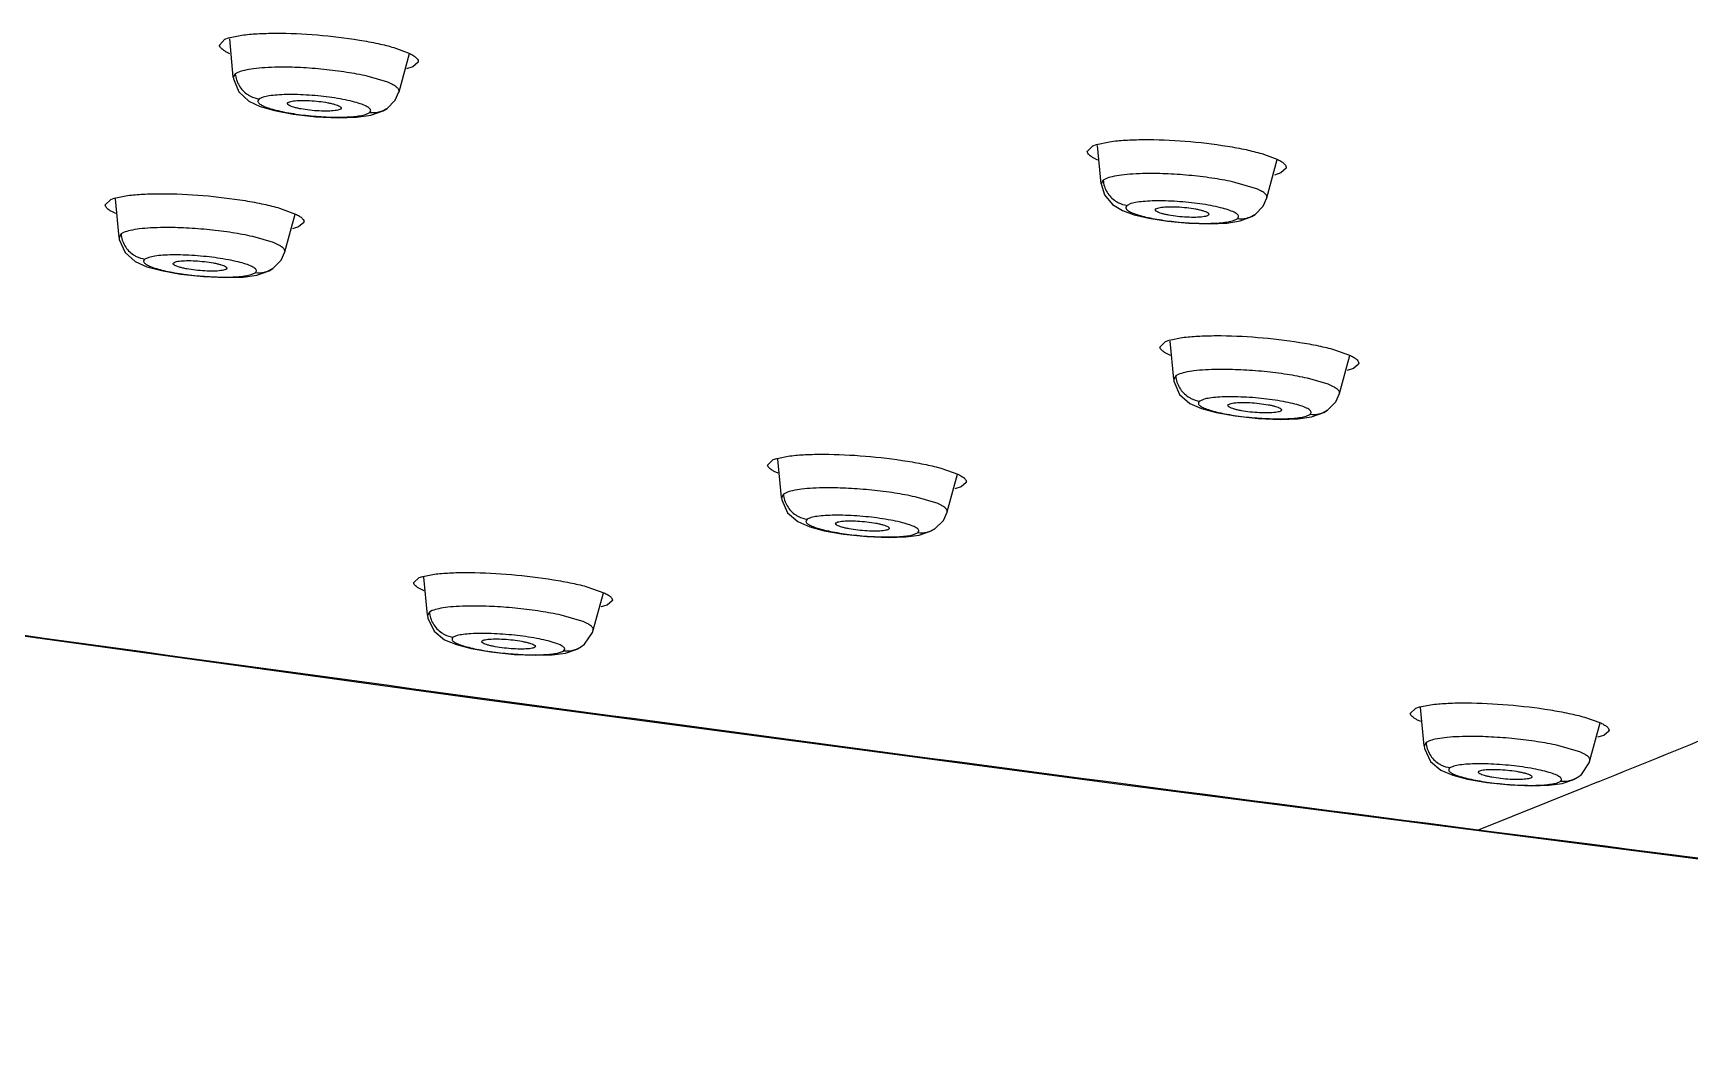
# Model space of a CAD drawing. Header units: inches. Extents: x 440 to 1212, y -520 to 27.
# Drawn here: x 1020.79 to 1051.46, y -252.32 to -233.51 of the extents above; entities that cross this region are included whole.
import ezdxf

# ---------------------------------------------------------------- set-up
doc = ezdxf.new("R2010")
doc.units = ezdxf.units.IN
doc.header["$LTSCALE"] = 1.21
doc.header["$MEASUREMENT"] = 0
doc.layers.get('0').update_dxf_attribs({"linetype": 'CONTINUOUS'})

msp = doc.modelspace()

# ---------------------------------------------------------------- linework, layer by layer
at = {"color": 7, "linetype": 'Continuous'}
for p, q in [((1024.239, -233.729), (1024.341, -233.622)), ((1024.341, -233.622), (1024.408, -233.598)), ((1024.408, -233.598), (1024.653, -233.547)), ((1024.494, -234.327), (1024.429, -233.614)), ((1024.434, -233.89), (1024.359, -233.853)), ((1027.47, -233.776), (1027.767, -233.887)), ((1027.564, -234.594), (1027.755, -233.887)), ((1024.533, -234.262), (1024.494, -234.326)), ((1024.494, -234.326), (1024.494, -234.327)), ((1024.58, -234.236), (1024.533, -234.262)), ((1027.355, -234.419), (1026.973, -234.307)), ((1027.819, -234.134), (1027.703, -234.173)), ((1027.918, -234.049), (1027.819, -234.134)), ((1027.494, -234.748), (1027.563, -234.595)), ((1027.563, -234.595), (1027.564, -234.594)), ((1025.046, -234.695), (1024.975, -234.727)), ((1025.259, -234.943), (1025.603, -235.008)), ((1025.499, -234.812), (1025.51, -234.794)), ((1025.51, -234.794), (1025.525, -234.785)), ((1026.48, -234.915), (1026.465, -234.923)), ((1026.491, -234.897), (1026.48, -234.915)), ((1027.345, -234.902), (1027.239, -234.958)), ((1027.271, -234.947), (1027.345, -234.902)), ((1027.346, -234.902), (1027.345, -234.902)), ((1027.346, -234.902), (1027.494, -234.748)), ((1025.603, -235.008), (1026.023, -235.056)), ((1026.023, -235.056), (1026.436, -235.075)), ((1026.436, -235.075), (1026.776, -235.064)), ((1026.943, -235.016), (1027.014, -234.984)), ((1040.41, -235.595), (1040.476, -235.57)), ((1040.476, -235.57), (1040.721, -235.519)), ((1040.307, -235.702), (1040.41, -235.595)), ((1040.502, -235.862), (1040.428, -235.825)), ((1040.563, -236.298), (1040.497, -235.587)), ((1043.539, -235.74), (1043.836, -235.85)), ((1043.632, -236.559), (1043.824, -235.85)), ((1043.888, -236.097), (1043.772, -236.136)), ((1043.987, -236.012), (1043.888, -236.097)), ((1040.601, -236.233), (1040.563, -236.297)), ((1040.563, -236.297), (1040.627, -236.506)), ((1040.648, -236.207), (1040.601, -236.233)), ((1043.423, -236.384), (1043.041, -236.272)), ((1022.124, -236.691), (1022.227, -236.587)), ((1022.227, -236.587), (1022.293, -236.564)), ((1022.293, -236.564), (1022.538, -236.516)), ((1022.38, -237.29), (1022.314, -236.579)), ((1025.354, -236.749), (1025.65, -236.858)), ((1041.116, -236.666), (1041.045, -236.698)), ((1041.566, -236.781), (1041.577, -236.763)), ((1041.577, -236.763), (1041.593, -236.754)), ((1043.415, -236.866), (1043.563, -236.712)), ((1043.563, -236.712), (1043.631, -236.56)), ((1043.632, -236.56), (1043.632, -236.559)), ((1022.319, -236.847), (1022.244, -236.811)), ((1025.449, -237.56), (1025.638, -236.858)), ((1025.705, -237.098), (1025.589, -237.135)), ((1025.802, -237.016), (1025.705, -237.098)), ((1041.176, -236.873), (1041.448, -236.938)), ((1041.448, -236.938), (1041.794, -236.993)), ((1041.794, -236.993), (1042.189, -237.03)), ((1042.189, -237.03), (1042.57, -237.041)), ((1042.548, -236.881), (1042.533, -236.89)), ((1042.559, -236.863), (1042.548, -236.881)), ((1042.57, -237.041), (1042.892, -237.025)), ((1043.013, -236.981), (1043.084, -236.949)), ((1043.414, -236.866), (1043.309, -236.922)), ((1043.353, -236.905), (1043.414, -236.866)), ((1043.415, -236.866), (1043.414, -236.866)), ((1022.417, -237.227), (1022.38, -237.289)), ((1022.38, -237.289), (1022.38, -237.29)), ((1022.465, -237.201), (1022.417, -237.227)), ((1025.239, -237.387), (1024.856, -237.276)), ((1022.93, -237.661), (1022.859, -237.692)), ((1025.226, -237.87), (1025.379, -237.714)), ((1025.379, -237.714), (1025.448, -237.561)), ((1025.448, -237.561), (1025.448, -237.56)), ((1023.165, -237.907), (1023.519, -237.972)), ((1023.384, -237.776), (1023.394, -237.759)), ((1023.394, -237.759), (1023.411, -237.75)), ((1023.519, -237.972), (1023.946, -238.018)), ((1023.946, -238.018), (1024.352, -238.035)), ((1024.366, -237.879), (1024.35, -237.888)), ((1024.352, -238.035), (1024.678, -238.025)), ((1024.377, -237.862), (1024.366, -237.879)), ((1024.828, -237.98), (1024.899, -237.949)), ((1025.226, -237.87), (1025.124, -237.923)), ((1025.157, -237.912), (1025.226, -237.87)), ((1025.226, -237.87), (1025.226, -237.87)), ((1041.652, -239.322), (1041.754, -239.219)), ((1041.754, -239.219), (1041.82, -239.195)), ((1041.82, -239.195), (1042.065, -239.146)), ((1041.907, -239.919), (1041.842, -239.211)), ((1041.846, -239.478), (1041.772, -239.443)), ((1044.882, -239.371), (1045.178, -239.478)), ((1044.976, -240.183), (1045.167, -239.478)), ((1041.945, -239.856), (1041.907, -239.918)), ((1041.992, -239.83), (1041.945, -239.856)), ((1045.233, -239.719), (1045.117, -239.756)), ((1045.331, -239.637), (1045.233, -239.719)), ((1041.907, -239.918), (1041.907, -239.919)), ((1044.766, -240.011), (1044.384, -239.9)), ((1042.459, -240.29), (1042.388, -240.321)), ((1042.911, -240.403), (1042.921, -240.386)), ((1042.921, -240.386), (1042.937, -240.377)), ((1044.755, -240.492), (1044.907, -240.337)), ((1044.907, -240.337), (1044.975, -240.184)), ((1044.976, -240.184), (1044.976, -240.183)), ((1042.69, -240.535), (1043.043, -240.598)), ((1043.043, -240.598), (1043.47, -240.644)), ((1043.47, -240.644), (1043.877, -240.66)), ((1043.893, -240.504), (1043.877, -240.512)), ((1043.877, -240.66), (1044.204, -240.649)), ((1043.904, -240.486), (1043.893, -240.504)), ((1044.357, -240.603), (1044.428, -240.572)), ((1044.755, -240.492), (1044.653, -240.546)), ((1044.684, -240.534), (1044.755, -240.492)), ((1044.755, -240.492), (1044.755, -240.492)), ((1034.49, -241.406), (1034.557, -241.384)), ((1034.557, -241.384), (1034.801, -241.337)), ((1034.643, -242.106), (1034.578, -241.398)), ((1034.388, -241.506), (1034.49, -241.406)), ((1034.582, -241.659), (1034.508, -241.624)), ((1037.616, -241.571), (1037.913, -241.677)), ((1037.712, -242.375), (1037.901, -241.676)), ((1037.969, -241.911), (1037.853, -241.947)), ((1038.066, -241.831), (1037.969, -241.911)), ((1034.68, -242.045), (1034.643, -242.105)), ((1034.643, -242.105), (1034.643, -242.106)), ((1034.729, -242.019), (1034.68, -242.045)), ((1037.501, -242.205), (1037.119, -242.096)), ((1035.193, -242.48), (1035.122, -242.51)), ((1035.647, -242.592), (1035.657, -242.575)), ((1035.657, -242.575), (1035.674, -242.566)), ((1037.711, -242.377), (1037.712, -242.375)), ((1035.438, -242.722), (1035.795, -242.785)), ((1035.795, -242.785), (1036.225, -242.831)), ((1036.225, -242.831), (1036.628, -242.847)), ((1036.63, -242.694), (1036.613, -242.703)), ((1036.628, -242.847), (1036.947, -242.837)), ((1036.64, -242.678), (1036.63, -242.694)), ((1037.092, -242.794), (1037.163, -242.764)), ((1037.486, -242.687), (1037.39, -242.737)), ((1037.418, -242.727), (1037.486, -242.687)), ((1037.486, -242.687), (1037.486, -242.687)), ((1028.005, -243.567), (1028.249, -243.523)), ((1027.835, -243.685), (1027.938, -243.588)), ((1027.938, -243.588), (1028.005, -243.567)), ((1028.029, -243.835), (1027.956, -243.801)), ((1028.091, -244.288), (1028.026, -243.58)), ((1031.062, -243.765), (1031.358, -243.87)), ((1031.159, -244.564), (1031.347, -243.87)), ((1031.416, -244.099), (1031.301, -244.133)), ((1031.512, -244.022), (1031.416, -244.099)), ((1028.127, -244.228), (1028.091, -244.286)), ((1028.091, -244.286), (1028.091, -244.287)), ((1028.091, -244.286), (1028.099, -244.341)), ((1028.177, -244.202), (1028.127, -244.228)), ((1030.947, -244.395), (1030.565, -244.286)), ((1028.638, -244.665), (1028.568, -244.693)), ((1029.096, -244.775), (1029.105, -244.76)), ((1029.105, -244.76), (1029.122, -244.751)), ((1031.145, -244.605), (1031.158, -244.563)), ((1028.901, -244.904), (1029.264, -244.967)), ((1029.264, -244.967), (1029.695, -245.013)), ((1029.695, -245.013), (1030.091, -245.029)), ((1030.079, -244.88), (1030.061, -244.889)), ((1030.088, -244.864), (1030.079, -244.88)), ((1030.091, -245.029), (1030.402, -245.02)), ((1030.538, -244.98), (1030.609, -244.951)), ((1030.929, -244.877), (1030.834, -244.925)), ((1030.864, -244.915), (1030.929, -244.877)), ((1030.933, -244.875), (1030.929, -244.877)), ((1046.39, -246.007), (1046.457, -245.984)), ((1046.457, -245.984), (1046.701, -245.939)), ((1046.543, -246.705), (1046.478, -245.998)), ((1046.287, -246.105), (1046.39, -246.007)), ((1046.481, -246.256), (1046.408, -246.222)), ((1049.515, -246.176), (1049.812, -246.281)), ((1049.611, -246.977), (1049.8, -246.281)), ((1049.868, -246.512), (1049.753, -246.547)), ((1049.965, -246.434), (1049.868, -246.512)), ((1046.58, -246.645), (1046.543, -246.704)), ((1046.543, -246.704), (1046.543, -246.705)), ((1046.629, -246.619), (1046.58, -246.645)), ((1049.4, -246.808), (1049.018, -246.699)), ((1047.091, -247.081), (1047.021, -247.11)), ((1047.547, -247.192), (1047.557, -247.176)), ((1047.557, -247.176), (1047.574, -247.167)), ((1049.598, -247.017), (1049.611, -246.977)), ((1047.345, -247.321), (1047.705, -247.384)), ((1049.462, -247.495), (1047.541, -248.264)), ((1047.705, -247.384), (1048.136, -247.429)), ((1048.136, -247.429), (1048.536, -247.446)), ((1048.53, -247.295), (1048.513, -247.304)), ((1048.54, -247.279), (1048.53, -247.295)), ((1048.536, -247.446), (1048.851, -247.436)), ((1048.992, -247.394), (1049.062, -247.365)), ((1049.384, -247.29), (1049.287, -247.339)), ((1049.317, -247.328), (1049.384, -247.29)), ((1049.387, -247.287), (1049.384, -247.29)), ((1049.766, -247.372), (1049.462, -247.495))]:
    msp.add_line(p, q, dxfattribs=at)
for points in [[(1024.495, -234.326), (1024.498, -234.355), (1024.597, -234.598)], [(1024.597, -234.598), (1024.781, -234.766), (1024.995, -234.867), (1025.259, -234.943)], [(1026.776, -235.064), (1027.041, -235.027), (1027.271, -234.947)], [(1040.627, -236.506), (1040.775, -236.684), (1040.96, -236.796), (1041.176, -236.873)], [(1042.892, -237.025), (1043.139, -236.985), (1043.353, -236.905)], [(1022.38, -237.289), (1022.385, -237.328), (1022.491, -237.571)], [(1022.491, -237.571), (1022.679, -237.735), (1022.896, -237.833), (1023.165, -237.907)], [(1024.678, -238.025), (1024.932, -237.989), (1025.157, -237.912)], [(989.347, -240.167), (1003.147, -242.202), (1016.53, -244.108), (1029.098, -245.839), (1040.953, -247.421)], [(1041.907, -239.918), (1041.912, -239.956), (1042.017, -240.199)], [(1042.017, -240.199), (1042.205, -240.364), (1042.422, -240.461), (1042.69, -240.535)], [(1044.204, -240.649), (1044.46, -240.612), (1044.684, -240.534)], [(1034.643, -242.105), (1034.65, -242.151), (1034.759, -242.393)], [(1034.759, -242.393), (1034.949, -242.554), (1035.167, -242.649), (1035.438, -242.722)], [(1037.486, -242.687), (1037.642, -242.53), (1037.711, -242.376)], [(1036.947, -242.837), (1037.197, -242.802), (1037.418, -242.727)], [(1028.099, -244.341), (1028.214, -244.582), (1028.407, -244.74), (1028.626, -244.832), (1028.901, -244.904)], [(1030.933, -244.875), (1031.001, -244.82), (1031.145, -244.605)], [(1030.402, -245.02), (1030.645, -244.988), (1030.864, -244.915)], [(1040.953, -247.421), (1052.194, -248.872), (1062.892, -250.155), (1073.093, -251.195), (1082.774, -251.924), (1091.93, -252.286), (1100.382, -252.275), (1108.103, -251.898), (1115.1, -251.197), (1121.573, -250.207), (1127.598, -248.955), (1133.223, -247.467), (1138.501, -245.751)], [(1046.543, -246.704), (1046.55, -246.755), (1046.663, -246.996)], [(1046.663, -246.996), (1046.854, -247.155), (1047.073, -247.249), (1047.345, -247.321)], [(1049.387, -247.287), (1049.455, -247.233), (1049.598, -247.017)], [(1048.851, -247.436), (1049.097, -247.402), (1049.317, -247.328)]]:
    msp.add_lwpolyline(points, dxfattribs=at)
msp.add_arc((848.912, 250.261), 536.638, 291.9799, 292.55283, dxfattribs=at)
for points, knots in [([(1024.359, -233.853), (1024.342, -233.843), (1024.311, -233.824), (1024.266, -233.787), (1024.241, -233.752), (1024.239, -233.729)], [0, 0, 0, 0, 0.336394, 0.610471, 1, 1, 1, 1]), ([(1024.653, -233.547), (1024.747, -233.534), (1024.955, -233.516), (1025.422, -233.504), (1026.056, -233.533), (1026.689, -233.607), (1027.161, -233.696), (1027.373, -233.748), (1027.47, -233.776)], [0, 0, 0, 0, 0.100867, 0.220293, 0.493137, 0.769601, 0.893397, 1, 1, 1, 1]), ([(1027.767, -233.887), (1027.792, -233.899), (1027.835, -233.924), (1027.887, -233.965), (1027.919, -234.006), (1027.921, -234.037), (1027.918, -234.049)], [0, 0, 0, 0, 0.357575, 0.632652, 0.836274, 1, 1, 1, 1]), ([(1024.533, -234.262), (1024.539, -234.339), (1024.588, -234.491), (1024.698, -234.606), (1024.763, -234.648)], [0, 0, 0, 0, 0.499262, 1, 1, 1, 1]), ([(1025.325, -234.14), (1025.243, -234.141), (1025.091, -234.146), (1024.883, -234.164), (1024.715, -234.192), (1024.619, -234.219), (1024.58, -234.236)], [0, 0, 0, 0, 0.325441, 0.604903, 0.831167, 1, 1, 1, 1]), ([(1026.973, -234.307), (1026.848, -234.278), (1026.582, -234.229), (1026.17, -234.177), (1025.746, -234.145), (1025.463, -234.138), (1025.325, -234.14)], [0, 0, 0, 0, 0.231846, 0.488475, 0.751016, 1, 1, 1, 1]), ([(1024.763, -234.648), (1024.779, -234.659), (1024.844, -234.697), (1024.919, -234.72), (1024.975, -234.727)], [0, 0, 0, 0, 0.252945, 1, 1, 1, 1]), ([(1026.525, -234.736), (1026.389, -234.71), (1026.109, -234.671), (1025.761, -234.647), (1025.491, -234.645), (1025.316, -234.652), (1025.17, -234.668), (1025.084, -234.685), (1025.046, -234.695)], [0, 0, 0, 0, 0.278689, 0.568903, 0.703408, 0.822901, 0.92234, 1, 1, 1, 1]), ([(1027.563, -234.594), (1027.565, -234.587), (1027.565, -234.572), (1027.558, -234.55), (1027.542, -234.529), (1027.508, -234.497), (1027.445, -234.458), (1027.388, -234.432), (1027.355, -234.419)], [0, 0, 0, 0, 0.071097, 0.147965, 0.238545, 0.347475, 0.628573, 1, 1, 1, 1]), ([(1024.975, -234.727), (1024.965, -234.736), (1024.95, -234.751), (1024.95, -234.778), (1024.96, -234.797), (1024.978, -234.816), (1025.005, -234.834), (1025.039, -234.853), (1025.101, -234.88), (1025.196, -234.912), (1025.33, -234.947), (1025.486, -234.98), (1025.659, -235.008), (1025.842, -235.032), (1026.092, -235.055), (1026.386, -235.069), (1026.658, -235.062), (1026.837, -235.04), (1026.911, -235.025), (1026.943, -235.016)], [0, 0, 0, 0, 0.019011, 0.027268, 0.036669, 0.048635, 0.063935, 0.082744, 0.105021, 0.159439, 0.22572, 0.301943, 0.385916, 0.474861, 0.565876, 0.742613, 0.893315, 0.952654, 1, 1, 1, 1]), ([(1026.465, -234.923), (1026.453, -234.928), (1026.425, -234.937), (1026.353, -234.949), (1026.238, -234.955), (1026.081, -234.952), (1025.914, -234.938), (1025.777, -234.918), (1025.678, -234.898), (1025.617, -234.882), (1025.567, -234.865), (1025.53, -234.848), (1025.506, -234.832), (1025.498, -234.818), (1025.498, -234.812)], [0, 0, 0, 0, 0.037468, 0.087517, 0.220084, 0.38313, 0.557856, 0.723409, 0.796649, 0.860538, 0.913378, 0.954057, 0.982118, 1, 1, 1, 1]), ([(1025.525, -234.785), (1025.537, -234.78), (1025.565, -234.772), (1025.637, -234.759), (1025.753, -234.753), (1025.909, -234.756), (1026.077, -234.77), (1026.213, -234.79), (1026.312, -234.811), (1026.373, -234.827), (1026.423, -234.843), (1026.46, -234.86), (1026.484, -234.876), (1026.492, -234.891), (1026.492, -234.897)], [0, 0, 0, 0, 0.037468, 0.087516, 0.220084, 0.38313, 0.557855, 0.723408, 0.796649, 0.860538, 0.913378, 0.954057, 0.982118, 1, 1, 1, 1]), ([(1027.02, -234.904), (1027.012, -234.896), (1026.991, -234.88), (1026.934, -234.848), (1026.836, -234.811), (1026.692, -234.771), (1026.584, -234.748), (1026.525, -234.736)], [0, 0, 0, 0, 0.065511, 0.149291, 0.370672, 0.657898, 1, 1, 1, 1]), ([(1027.014, -234.984), (1027.026, -234.974), (1027.043, -234.955), (1027.036, -234.923), (1027.026, -234.91), (1027.02, -234.904)], [0, 0, 0, 0, 0.490566, 0.716266, 1, 1, 1, 1]), ([(1027.239, -234.958), (1027.221, -234.965), (1027.148, -234.987), (1027.07, -234.991), (1027.014, -234.984)], [0, 0, 0, 0, 0.259278, 1, 1, 1, 1]), ([(1040.721, -235.519), (1040.816, -235.505), (1041.024, -235.487), (1041.491, -235.473), (1042.124, -235.5), (1042.758, -235.573), (1043.23, -235.66), (1043.442, -235.712), (1043.539, -235.74)], [0, 0, 0, 0, 0.100928, 0.2204, 0.493282, 0.769707, 0.893457, 1, 1, 1, 1]), ([(1040.428, -235.825), (1040.41, -235.815), (1040.38, -235.796), (1040.334, -235.76), (1040.309, -235.725), (1040.307, -235.702)], [0, 0, 0, 0, 0.336381, 0.610419, 1, 1, 1, 1]), ([(1043.836, -235.85), (1043.861, -235.862), (1043.904, -235.886), (1043.956, -235.927), (1043.988, -235.968), (1043.99, -235.999), (1043.987, -236.012)], [0, 0, 0, 0, 0.357569, 0.632578, 0.836147, 1, 1, 1, 1]), ([(1041.393, -236.109), (1041.312, -236.11), (1041.159, -236.115), (1040.951, -236.134), (1040.783, -236.162), (1040.687, -236.189), (1040.648, -236.207)], [0, 0, 0, 0, 0.325391, 0.60484, 0.831125, 1, 1, 1, 1]), ([(1043.041, -236.272), (1042.916, -236.244), (1042.65, -236.195), (1042.238, -236.144), (1041.814, -236.113), (1041.531, -236.107), (1041.393, -236.109)], [0, 0, 0, 0, 0.231787, 0.488396, 0.75096, 1, 1, 1, 1]), ([(1022.538, -236.516), (1022.633, -236.503), (1022.84, -236.487), (1023.307, -236.477), (1023.94, -236.507), (1024.573, -236.582), (1025.045, -236.67), (1025.257, -236.721), (1025.354, -236.749)], [0, 0, 0, 0, 0.100812, 0.220217, 0.493081, 0.769596, 0.893405, 1, 1, 1, 1]), ([(1040.601, -236.233), (1040.608, -236.309), (1040.657, -236.461), (1040.767, -236.577), (1040.832, -236.619)], [0, 0, 0, 0, 0.499249, 1, 1, 1, 1]), ([(1043.632, -236.558), (1043.633, -236.552), (1043.634, -236.537), (1043.626, -236.515), (1043.611, -236.493), (1043.577, -236.461), (1043.514, -236.423), (1043.456, -236.397), (1043.423, -236.384)], [0, 0, 0, 0, 0.071157, 0.148034, 0.238595, 0.347496, 0.628554, 1, 1, 1, 1]), ([(1022.244, -236.811), (1022.227, -236.802), (1022.196, -236.783), (1022.151, -236.747), (1022.126, -236.713), (1022.124, -236.691)], [0, 0, 0, 0, 0.338746, 0.613636, 1, 1, 1, 1]), ([(1040.832, -236.619), (1040.848, -236.63), (1040.914, -236.668), (1040.988, -236.691), (1041.045, -236.698)], [0, 0, 0, 0, 0.252963, 1, 1, 1, 1]), ([(1041.045, -236.698), (1041.034, -236.706), (1041.02, -236.722), (1041.02, -236.749), (1041.029, -236.768), (1041.047, -236.786), (1041.074, -236.805), (1041.109, -236.824), (1041.17, -236.85), (1041.266, -236.882), (1041.399, -236.917), (1041.555, -236.949), (1041.728, -236.977), (1041.912, -237), (1042.161, -237.023), (1042.455, -237.035), (1042.727, -237.028), (1042.907, -237.005), (1042.981, -236.99), (1043.013, -236.981)], [0, 0, 0, 0, 0.019048, 0.027306, 0.036693, 0.048637, 0.063913, 0.082694, 0.104945, 0.159311, 0.225547, 0.301734, 0.385682, 0.474613, 0.565627, 0.742402, 0.893191, 0.952589, 1, 1, 1, 1]), ([(1042.595, -236.702), (1042.459, -236.677), (1042.179, -236.639), (1041.831, -236.616), (1041.561, -236.614), (1041.386, -236.621), (1041.24, -236.637), (1041.153, -236.655), (1041.116, -236.666)], [0, 0, 0, 0, 0.278546, 0.568707, 0.703224, 0.822756, 0.922258, 1, 1, 1, 1]), ([(1042.533, -236.89), (1042.521, -236.895), (1042.493, -236.903), (1042.421, -236.915), (1042.305, -236.922), (1042.149, -236.919), (1041.981, -236.906), (1041.845, -236.886), (1041.746, -236.866), (1041.685, -236.85), (1041.635, -236.834), (1041.598, -236.817), (1041.574, -236.801), (1041.565, -236.787), (1041.566, -236.781)], [0, 0, 0, 0, 0.037509, 0.087598, 0.220234, 0.38332, 0.558052, 0.723579, 0.796796, 0.860656, 0.913463, 0.954106, 0.982134, 1, 1, 1, 1]), ([(1041.593, -236.754), (1041.604, -236.749), (1041.633, -236.741), (1041.705, -236.728), (1041.82, -236.721), (1041.977, -236.724), (1042.144, -236.737), (1042.281, -236.757), (1042.38, -236.777), (1042.441, -236.793), (1042.491, -236.81), (1042.528, -236.826), (1042.552, -236.842), (1042.56, -236.857), (1042.56, -236.863)], [0, 0, 0, 0, 0.03751, 0.0876, 0.220237, 0.383324, 0.558057, 0.723584, 0.796801, 0.860661, 0.913467, 0.954109, 0.982135, 1, 1, 1, 1]), ([(1043.09, -236.869), (1043.082, -236.861), (1043.061, -236.845), (1043.004, -236.814), (1042.906, -236.777), (1042.762, -236.737), (1042.654, -236.714), (1042.595, -236.702)], [0, 0, 0, 0, 0.065454, 0.149183, 0.370513, 0.657773, 1, 1, 1, 1]), ([(1025.65, -236.858), (1025.675, -236.87), (1025.719, -236.894), (1025.771, -236.934), (1025.803, -236.974), (1025.806, -237.004), (1025.802, -237.016)], [0, 0, 0, 0, 0.360258, 0.636399, 0.839099, 1, 1, 1, 1]), ([(1043.084, -236.949), (1043.096, -236.939), (1043.113, -236.919), (1043.106, -236.888), (1043.096, -236.875), (1043.09, -236.869)], [0, 0, 0, 0, 0.491361, 0.716845, 1, 1, 1, 1]), ([(1043.309, -236.922), (1043.29, -236.929), (1043.218, -236.952), (1043.14, -236.956), (1043.084, -236.949)], [0, 0, 0, 0, 0.259233, 1, 1, 1, 1]), ([(1022.417, -237.227), (1022.424, -237.304), (1022.472, -237.455), (1022.582, -237.571), (1022.647, -237.613)], [0, 0, 0, 0, 0.499372, 1, 1, 1, 1]), ([(1023.21, -237.109), (1023.129, -237.109), (1022.976, -237.114), (1022.768, -237.131), (1022.601, -237.158), (1022.504, -237.184), (1022.465, -237.201)], [0, 0, 0, 0, 0.32565, 0.605213, 0.831421, 1, 1, 1, 1]), ([(1024.856, -237.276), (1024.731, -237.248), (1024.466, -237.199), (1024.054, -237.147), (1023.631, -237.115), (1023.348, -237.108), (1023.21, -237.109)], [0, 0, 0, 0, 0.231891, 0.48854, 0.751068, 1, 1, 1, 1]), ([(1025.448, -237.56), (1025.45, -237.553), (1025.45, -237.539), (1025.442, -237.517), (1025.426, -237.496), (1025.393, -237.464), (1025.329, -237.426), (1025.272, -237.401), (1025.239, -237.387)], [0, 0, 0, 0, 0.070064, 0.146162, 0.236334, 0.345194, 0.626994, 1, 1, 1, 1]), ([(1022.647, -237.613), (1022.663, -237.624), (1022.728, -237.662), (1022.803, -237.685), (1022.859, -237.692)], [0, 0, 0, 0, 0.252906, 1, 1, 1, 1]), ([(1022.859, -237.692), (1022.849, -237.7), (1022.834, -237.716), (1022.835, -237.742), (1022.845, -237.76), (1022.863, -237.778), (1022.89, -237.797), (1022.925, -237.815), (1022.986, -237.842), (1023.082, -237.873), (1023.216, -237.908), (1023.372, -237.94), (1023.545, -237.968), (1023.729, -237.991), (1023.978, -238.015), (1024.272, -238.029), (1024.543, -238.024), (1024.723, -238.003), (1024.796, -237.988), (1024.828, -237.98)], [0, 0, 0, 0, 0.018544, 0.026585, 0.035839, 0.047733, 0.063015, 0.081839, 0.104158, 0.158707, 0.225157, 0.301566, 0.385726, 0.474845, 0.56601, 0.742937, 0.893618, 0.952842, 1, 1, 1, 1]), ([(1024.407, -237.707), (1024.271, -237.681), (1023.992, -237.642), (1023.643, -237.617), (1023.374, -237.614), (1023.199, -237.62), (1023.053, -237.635), (1022.967, -237.651), (1022.93, -237.661)], [0, 0, 0, 0, 0.279113, 0.569556, 0.70406, 0.823455, 0.922679, 1, 1, 1, 1]), ([(1024.904, -237.872), (1024.895, -237.864), (1024.874, -237.848), (1024.817, -237.817), (1024.719, -237.781), (1024.575, -237.741), (1024.466, -237.718), (1024.407, -237.707)], [0, 0, 0, 0, 0.065236, 0.148908, 0.370328, 0.657722, 1, 1, 1, 1]), ([(1024.35, -237.888), (1024.339, -237.893), (1024.31, -237.9), (1024.238, -237.912), (1024.123, -237.918), (1023.966, -237.914), (1023.799, -237.9), (1023.663, -237.88), (1023.564, -237.86), (1023.503, -237.844), (1023.453, -237.828), (1023.416, -237.811), (1023.392, -237.796), (1023.383, -237.781), (1023.383, -237.776)], [0, 0, 0, 0, 0.037339, 0.087335, 0.219954, 0.383181, 0.558145, 0.723921, 0.797241, 0.861172, 0.914009, 0.954613, 0.982485, 1, 1, 1, 1]), ([(1023.411, -237.75), (1023.422, -237.745), (1023.45, -237.737), (1023.522, -237.725), (1023.638, -237.72), (1023.794, -237.723), (1023.962, -237.738), (1024.098, -237.757), (1024.197, -237.778), (1024.258, -237.794), (1024.308, -237.81), (1024.345, -237.827), (1024.369, -237.842), (1024.378, -237.856), (1024.377, -237.862)], [0, 0, 0, 0, 0.037339, 0.087335, 0.219955, 0.383183, 0.558147, 0.723922, 0.797242, 0.861173, 0.91401, 0.954614, 0.982485, 1, 1, 1, 1]), ([(1024.899, -237.949), (1024.91, -237.94), (1024.927, -237.921), (1024.92, -237.89), (1024.91, -237.878), (1024.904, -237.872)], [0, 0, 0, 0, 0.487986, 0.713164, 1, 1, 1, 1]), ([(1025.124, -237.923), (1025.106, -237.93), (1025.033, -237.952), (1024.955, -237.956), (1024.899, -237.949)], [0, 0, 0, 0, 0.259355, 1, 1, 1, 1]), ([(1042.065, -239.146), (1042.16, -239.133), (1042.368, -239.116), (1042.834, -239.104), (1043.467, -239.133), (1044.101, -239.206), (1044.573, -239.292), (1044.785, -239.343), (1044.882, -239.371)], [0, 0, 0, 0, 0.100849, 0.220284, 0.493175, 0.769664, 0.893444, 1, 1, 1, 1]), ([(1041.772, -239.443), (1041.755, -239.433), (1041.724, -239.415), (1041.679, -239.379), (1041.654, -239.345), (1041.652, -239.322)], [0, 0, 0, 0, 0.338728, 0.613574, 1, 1, 1, 1]), ([(1045.178, -239.478), (1045.204, -239.491), (1045.247, -239.514), (1045.299, -239.554), (1045.331, -239.594), (1045.334, -239.625), (1045.331, -239.637)], [0, 0, 0, 0, 0.360197, 0.636248, 0.83891, 1, 1, 1, 1]), ([(1041.945, -239.856), (1041.951, -239.933), (1042, -240.085), (1042.11, -240.2), (1042.175, -240.243)], [0, 0, 0, 0, 0.499356, 1, 1, 1, 1]), ([(1042.738, -239.736), (1042.656, -239.737), (1042.504, -239.742), (1042.295, -239.759), (1042.128, -239.786), (1042.031, -239.813), (1041.992, -239.83)], [0, 0, 0, 0, 0.325592, 0.605139, 0.83137, 1, 1, 1, 1]), ([(1044.384, -239.9), (1044.259, -239.872), (1043.993, -239.824), (1043.581, -239.772), (1043.158, -239.741), (1042.875, -239.735), (1042.738, -239.736)], [0, 0, 0, 0, 0.231825, 0.488451, 0.751005, 1, 1, 1, 1]), ([(1047.541, -248.264), (1042.642, -247.633), (1032.879, -246.347), (1013.493, -243.696), (999.016, -241.604), (989.405, -240.162)], [0, 0, 0, 0, 0.25246, 0.503281, 1, 1, 1, 1]), ([(1044.976, -240.182), (1044.977, -240.176), (1044.978, -240.161), (1044.97, -240.14), (1044.954, -240.118), (1044.92, -240.087), (1044.857, -240.049), (1044.8, -240.024), (1044.766, -240.011)], [0, 0, 0, 0, 0.070156, 0.146283, 0.236445, 0.345276, 0.627014, 1, 1, 1, 1]), ([(1042.175, -240.243), (1042.191, -240.253), (1042.257, -240.291), (1042.331, -240.315), (1042.388, -240.322)], [0, 0, 0, 0, 0.252927, 1, 1, 1, 1]), ([(1042.388, -240.321), (1042.377, -240.329), (1042.363, -240.345), (1042.363, -240.371), (1042.373, -240.39), (1042.392, -240.408), (1042.418, -240.426), (1042.453, -240.444), (1042.515, -240.47), (1042.611, -240.502), (1042.745, -240.536), (1042.901, -240.567), (1043.073, -240.595), (1043.257, -240.618), (1043.507, -240.641), (1043.801, -240.654), (1044.072, -240.648), (1044.252, -240.627), (1044.325, -240.612), (1044.357, -240.603)], [0, 0, 0, 0, 0.018596, 0.026642, 0.035885, 0.047757, 0.063012, 0.081808, 0.104096, 0.158587, 0.224984, 0.30135, 0.385477, 0.474577, 0.565738, 0.7427, 0.893476, 0.952767, 1, 1, 1, 1]), ([(1043.937, -240.331), (1043.801, -240.306), (1043.521, -240.267), (1043.173, -240.244), (1042.903, -240.242), (1042.728, -240.248), (1042.582, -240.263), (1042.496, -240.28), (1042.459, -240.29)], [0, 0, 0, 0, 0.278948, 0.569328, 0.703845, 0.823283, 0.922581, 1, 1, 1, 1]), ([(1043.877, -240.512), (1043.866, -240.517), (1043.837, -240.525), (1043.765, -240.537), (1043.65, -240.543), (1043.493, -240.54), (1043.326, -240.526), (1043.189, -240.507), (1043.091, -240.487), (1043.029, -240.471), (1042.98, -240.455), (1042.943, -240.439), (1042.918, -240.423), (1042.91, -240.409), (1042.91, -240.403)], [0, 0, 0, 0, 0.037387, 0.087429, 0.220122, 0.383389, 0.558355, 0.724094, 0.797386, 0.861284, 0.914084, 0.954652, 0.982493, 1, 1, 1, 1]), ([(1042.937, -240.377), (1042.949, -240.372), (1042.977, -240.364), (1043.049, -240.352), (1043.165, -240.346), (1043.321, -240.349), (1043.488, -240.363), (1043.625, -240.383), (1043.724, -240.403), (1043.785, -240.418), (1043.835, -240.434), (1043.872, -240.451), (1043.896, -240.466), (1043.904, -240.481), (1043.904, -240.487)], [0, 0, 0, 0, 0.037388, 0.087431, 0.220126, 0.383393, 0.558359, 0.724098, 0.797389, 0.861287, 0.914087, 0.954654, 0.982494, 1, 1, 1, 1]), ([(1044.433, -240.495), (1044.425, -240.487), (1044.404, -240.471), (1044.346, -240.44), (1044.248, -240.404), (1044.104, -240.365), (1043.996, -240.342), (1043.937, -240.331)], [0, 0, 0, 0, 0.065181, 0.148802, 0.370167, 0.657594, 1, 1, 1, 1]), ([(1044.428, -240.572), (1044.44, -240.563), (1044.456, -240.544), (1044.449, -240.513), (1044.439, -240.501), (1044.433, -240.495)], [0, 0, 0, 0, 0.488936, 0.713884, 1, 1, 1, 1]), ([(1044.653, -240.546), (1044.634, -240.553), (1044.562, -240.575), (1044.484, -240.579), (1044.428, -240.572)], [0, 0, 0, 0, 0.259304, 1, 1, 1, 1]), ([(1034.801, -241.337), (1034.896, -241.325), (1035.104, -241.309), (1035.57, -241.301), (1036.202, -241.332), (1036.835, -241.406), (1037.307, -241.492), (1037.519, -241.543), (1037.616, -241.571)], [0, 0, 0, 0, 0.100775, 0.22017, 0.493057, 0.769606, 0.893421, 1, 1, 1, 1]), ([(1034.508, -241.624), (1034.491, -241.615), (1034.46, -241.597), (1034.415, -241.562), (1034.389, -241.528), (1034.388, -241.506)], [0, 0, 0, 0, 0.34088, 0.616494, 1, 1, 1, 1]), ([(1037.913, -241.677), (1037.938, -241.689), (1037.981, -241.712), (1038.028, -241.746), (1038.053, -241.774), (1038.064, -241.794), (1038.069, -241.813), (1038.067, -241.826), (1038.066, -241.831)], [0, 0, 0, 0, 0.361479, 0.637664, 0.746809, 0.839922, 0.921879, 1, 1, 1, 1]), ([(1035.474, -241.929), (1035.392, -241.929), (1035.24, -241.934), (1035.031, -241.95), (1034.864, -241.976), (1034.768, -242.002), (1034.729, -242.019)], [0, 0, 0, 0, 0.325807, 0.605451, 0.831619, 1, 1, 1, 1]), ([(1037.119, -242.096), (1036.994, -242.068), (1036.728, -242.019), (1036.316, -241.968), (1035.893, -241.936), (1035.611, -241.928), (1035.474, -241.929)], [0, 0, 0, 0, 0.231897, 0.488553, 0.751081, 1, 1, 1, 1]), ([(1034.68, -242.045), (1034.686, -242.121), (1034.735, -242.273), (1034.845, -242.389), (1034.909, -242.431)], [0, 0, 0, 0, 0.499459, 1, 1, 1, 1]), ([(1037.711, -242.375), (1037.713, -242.369), (1037.713, -242.354), (1037.705, -242.333), (1037.689, -242.312), (1037.655, -242.281), (1037.592, -242.243), (1037.534, -242.218), (1037.501, -242.205)], [0, 0, 0, 0, 0.069188, 0.144621, 0.234431, 0.34322, 0.625612, 1, 1, 1, 1]), ([(1034.909, -242.431), (1034.925, -242.442), (1034.991, -242.48), (1035.065, -242.503), (1035.122, -242.51)], [0, 0, 0, 0, 0.252882, 1, 1, 1, 1]), ([(1035.122, -242.51), (1035.112, -242.518), (1035.098, -242.533), (1035.098, -242.558), (1035.108, -242.576), (1035.127, -242.594), (1035.154, -242.612), (1035.189, -242.63), (1035.251, -242.656), (1035.347, -242.687), (1035.481, -242.721), (1035.637, -242.752), (1035.81, -242.78), (1035.994, -242.803), (1036.243, -242.827), (1036.537, -242.841), (1036.808, -242.836), (1036.987, -242.817), (1037.06, -242.802), (1037.092, -242.794)], [0, 0, 0, 0, 0.018155, 0.026007, 0.035129, 0.046952, 0.062207, 0.081035, 0.103377, 0.158016, 0.22459, 0.301141, 0.385449, 0.474711, 0.566004, 0.74311, 0.893816, 0.952972, 1, 1, 1, 1]), ([(1036.669, -242.527), (1036.533, -242.501), (1036.253, -242.463), (1035.905, -242.438), (1035.636, -242.435), (1035.461, -242.44), (1035.315, -242.454), (1035.229, -242.47), (1035.193, -242.48)], [0, 0, 0, 0, 0.279406, 0.570019, 0.704528, 0.823857, 0.922929, 1, 1, 1, 1]), ([(1036.613, -242.703), (1036.602, -242.708), (1036.574, -242.715), (1036.502, -242.727), (1036.386, -242.732), (1036.23, -242.728), (1036.063, -242.714), (1035.926, -242.694), (1035.827, -242.674), (1035.766, -242.659), (1035.716, -242.643), (1035.679, -242.626), (1035.655, -242.611), (1035.646, -242.597), (1035.647, -242.591)], [0, 0, 0, 0, 0.037251, 0.087223, 0.219924, 0.383329, 0.558503, 0.724456, 0.797832, 0.861782, 0.914599, 0.955121, 0.982813, 1, 1, 1, 1]), ([(1035.674, -242.566), (1035.685, -242.562), (1035.713, -242.554), (1035.786, -242.543), (1035.901, -242.538), (1036.057, -242.541), (1036.225, -242.556), (1036.361, -242.575), (1036.46, -242.595), (1036.521, -242.611), (1036.571, -242.627), (1036.608, -242.643), (1036.632, -242.658), (1036.641, -242.672), (1036.641, -242.678)], [0, 0, 0, 0, 0.037252, 0.087225, 0.219928, 0.383334, 0.558509, 0.724461, 0.797837, 0.861787, 0.914603, 0.955123, 0.982814, 1, 1, 1, 1]), ([(1037.167, -242.689), (1037.158, -242.681), (1037.137, -242.665), (1037.079, -242.635), (1036.981, -242.6), (1036.837, -242.56), (1036.728, -242.538), (1036.669, -242.527)], [0, 0, 0, 0, 0.06498, 0.14854, 0.369973, 0.657523, 1, 1, 1, 1]), ([(1037.163, -242.764), (1037.174, -242.755), (1037.19, -242.736), (1037.183, -242.706), (1037.173, -242.694), (1037.167, -242.689)], [0, 0, 0, 0, 0.485986, 0.710596, 1, 1, 1, 1]), ([(1037.39, -242.737), (1037.372, -242.744), (1037.298, -242.767), (1037.219, -242.771), (1037.163, -242.764)], [0, 0, 0, 0, 0.259455, 1, 1, 1, 1]), ([(1028.249, -243.523), (1028.343, -243.512), (1028.551, -243.498), (1029.017, -243.492), (1029.649, -243.525), (1030.281, -243.601), (1030.753, -243.688), (1030.965, -243.738), (1031.062, -243.765)], [0, 0, 0, 0, 0.1007, 0.220054, 0.492936, 0.769547, 0.893397, 1, 1, 1, 1]), ([(1027.956, -243.801), (1027.938, -243.792), (1027.907, -243.774), (1027.863, -243.74), (1027.837, -243.707), (1027.835, -243.685)], [0, 0, 0, 0, 0.34305, 0.619448, 1, 1, 1, 1]), ([(1028.921, -244.117), (1028.84, -244.117), (1028.688, -244.12), (1028.479, -244.136), (1028.312, -244.161), (1028.216, -244.186), (1028.177, -244.202)], [0, 0, 0, 0, 0.326018, 0.605758, 0.831862, 1, 1, 1, 1]), ([(1030.565, -244.286), (1030.44, -244.259), (1030.175, -244.21), (1029.763, -244.158), (1029.341, -244.125), (1029.059, -244.116), (1028.921, -244.117)], [0, 0, 0, 0, 0.231972, 0.488658, 0.75116, 1, 1, 1, 1]), ([(1031.358, -243.87), (1031.384, -243.882), (1031.427, -243.905), (1031.474, -243.938), (1031.499, -243.966), (1031.51, -243.985), (1031.515, -244.004), (1031.514, -244.016), (1031.512, -244.022)], [0, 0, 0, 0, 0.363862, 0.641051, 0.750054, 0.842527, 0.923349, 1, 1, 1, 1]), ([(1028.127, -244.228), (1028.133, -244.302), (1028.18, -244.454), (1028.29, -244.571), (1028.355, -244.614)], [0, 0, 0, 0, 0.485782, 1, 1, 1, 1]), ([(1031.159, -244.563), (1031.16, -244.557), (1031.161, -244.543), (1031.152, -244.522), (1031.136, -244.501), (1031.102, -244.47), (1031.039, -244.433), (1030.981, -244.408), (1030.947, -244.395)], [0, 0, 0, 0, 0.068227, 0.142976, 0.232445, 0.341198, 0.624239, 1, 1, 1, 1]), ([(1028.355, -244.614), (1028.372, -244.625), (1028.438, -244.663), (1028.512, -244.686), (1028.568, -244.693)], [0, 0, 0, 0, 0.261965, 1, 1, 1, 1]), ([(1028.568, -244.693), (1028.558, -244.701), (1028.544, -244.715), (1028.545, -244.74), (1028.555, -244.758), (1028.574, -244.775), (1028.601, -244.793), (1028.636, -244.81), (1028.698, -244.836), (1028.794, -244.867), (1028.929, -244.9), (1029.085, -244.932), (1029.258, -244.96), (1029.442, -244.983), (1029.691, -245.008), (1029.984, -245.023), (1030.255, -245.02), (1030.434, -245.001), (1030.507, -244.988), (1030.538, -244.98)], [0, 0, 0, 0, 0.017717, 0.025379, 0.034387, 0.046166, 0.061426, 0.080288, 0.102687, 0.157476, 0.224227, 0.300962, 0.385447, 0.474867, 0.566289, 0.743529, 0.894158, 0.953177, 1, 1, 1, 1]), ([(1030.113, -244.718), (1029.977, -244.692), (1029.697, -244.653), (1029.349, -244.628), (1029.08, -244.623), (1028.906, -244.627), (1028.76, -244.64), (1028.675, -244.655), (1028.638, -244.665)], [0, 0, 0, 0, 0.279865, 0.570709, 0.705208, 0.824426, 0.923273, 1, 1, 1, 1]), ([(1029.122, -244.751), (1029.133, -244.746), (1029.162, -244.739), (1029.234, -244.728), (1029.349, -244.724), (1029.505, -244.728), (1029.673, -244.743), (1029.809, -244.763), (1029.908, -244.783), (1029.969, -244.799), (1030.019, -244.814), (1030.056, -244.83), (1030.08, -244.845), (1030.089, -244.859), (1030.089, -244.864)], [0, 0, 0, 0, 0.037117, 0.087019, 0.219722, 0.383258, 0.558636, 0.724799, 0.798258, 0.862263, 0.915097, 0.955575, 0.983125, 1, 1, 1, 1]), ([(1030.612, -244.878), (1030.603, -244.87), (1030.582, -244.855), (1030.524, -244.825), (1030.425, -244.79), (1030.281, -244.751), (1030.172, -244.729), (1030.113, -244.718)], [0, 0, 0, 0, 0.064799, 0.148309, 0.369814, 0.657476, 1, 1, 1, 1]), ([(1030.061, -244.889), (1030.05, -244.893), (1030.022, -244.9), (1029.95, -244.911), (1029.835, -244.916), (1029.678, -244.911), (1029.511, -244.896), (1029.374, -244.876), (1029.276, -244.856), (1029.214, -244.841), (1029.165, -244.825), (1029.128, -244.809), (1029.104, -244.794), (1029.095, -244.781), (1029.095, -244.775)], [0, 0, 0, 0, 0.037117, 0.087019, 0.21972, 0.383257, 0.558635, 0.724798, 0.798258, 0.862263, 0.915098, 0.955576, 0.983125, 1, 1, 1, 1]), ([(1030.609, -244.951), (1030.62, -244.943), (1030.636, -244.924), (1030.628, -244.895), (1030.618, -244.883), (1030.612, -244.878)], [0, 0, 0, 0, 0.482815, 0.707129, 1, 1, 1, 1]), ([(1030.834, -244.925), (1030.816, -244.932), (1030.743, -244.954), (1030.665, -244.958), (1030.609, -244.951)], [0, 0, 0, 0, 0.259487, 1, 1, 1, 1]), ([(1046.701, -245.939), (1046.795, -245.928), (1047.003, -245.913), (1047.469, -245.905), (1048.101, -245.937), (1048.734, -246.012), (1049.206, -246.098), (1049.418, -246.148), (1049.515, -246.176)], [0, 0, 0, 0, 0.10073, 0.220102, 0.492994, 0.769582, 0.893414, 1, 1, 1, 1]), ([(1046.408, -246.222), (1046.391, -246.212), (1046.36, -246.194), (1046.315, -246.16), (1046.289, -246.127), (1046.287, -246.105)], [0, 0, 0, 0, 0.342129, 0.618182, 1, 1, 1, 1]), ([(1049.812, -246.281), (1049.837, -246.293), (1049.88, -246.316), (1049.927, -246.35), (1049.952, -246.377), (1049.963, -246.396), (1049.968, -246.415), (1049.967, -246.428), (1049.965, -246.434)], [0, 0, 0, 0, 0.362819, 0.639556, 0.748615, 0.841364, 0.922687, 1, 1, 1, 1]), ([(1047.373, -246.531), (1047.292, -246.532), (1047.14, -246.536), (1046.931, -246.552), (1046.764, -246.577), (1046.668, -246.603), (1046.629, -246.619)], [0, 0, 0, 0, 0.325916, 0.605613, 0.83175, 1, 1, 1, 1]), ([(1049.018, -246.699), (1048.893, -246.671), (1048.627, -246.623), (1048.216, -246.571), (1047.793, -246.539), (1047.511, -246.531), (1047.373, -246.531)], [0, 0, 0, 0, 0.23192, 0.488587, 0.751108, 1, 1, 1, 1]), ([(1046.58, -246.645), (1046.586, -246.721), (1046.634, -246.873), (1046.744, -246.989), (1046.808, -247.031)], [0, 0, 0, 0, 0.499513, 1, 1, 1, 1]), ([(1049.611, -246.977), (1049.613, -246.97), (1049.613, -246.956), (1049.605, -246.935), (1049.589, -246.914), (1049.555, -246.883), (1049.491, -246.846), (1049.434, -246.821), (1049.4, -246.808)], [0, 0, 0, 0, 0.068676, 0.143735, 0.233353, 0.342114, 0.624852, 1, 1, 1, 1]), ([(1046.808, -247.031), (1046.825, -247.042), (1046.89, -247.08), (1046.965, -247.103), (1047.021, -247.11)], [0, 0, 0, 0, 0.252861, 1, 1, 1, 1]), ([(1047.021, -247.11), (1047.011, -247.118), (1046.997, -247.133), (1046.998, -247.158), (1047.008, -247.176), (1047.026, -247.193), (1047.053, -247.211), (1047.089, -247.229), (1047.151, -247.254), (1047.247, -247.285), (1047.381, -247.319), (1047.537, -247.35), (1047.71, -247.378), (1047.894, -247.401), (1048.144, -247.425), (1048.437, -247.44), (1048.708, -247.436), (1048.887, -247.416), (1048.96, -247.403), (1048.992, -247.394)], [0, 0, 0, 0, 0.017918, 0.025663, 0.034717, 0.04651, 0.061761, 0.080602, 0.102969, 0.157681, 0.224344, 0.30099, 0.385391, 0.474739, 0.566104, 0.743295, 0.893979, 0.953072, 1, 1, 1, 1]), ([(1048.567, -247.13), (1048.431, -247.105), (1048.151, -247.066), (1047.803, -247.041), (1047.534, -247.037), (1047.359, -247.042), (1047.214, -247.056), (1047.128, -247.071), (1047.091, -247.081)], [0, 0, 0, 0, 0.279631, 0.570361, 0.704867, 0.824143, 0.923103, 1, 1, 1, 1]), ([(1048.513, -247.304), (1048.502, -247.308), (1048.474, -247.315), (1048.402, -247.327), (1048.286, -247.331), (1048.13, -247.327), (1047.963, -247.313), (1047.826, -247.293), (1047.727, -247.273), (1047.666, -247.258), (1047.616, -247.242), (1047.579, -247.226), (1047.555, -247.211), (1047.547, -247.197), (1047.547, -247.191)], [0, 0, 0, 0, 0.037185, 0.087129, 0.219847, 0.383336, 0.558626, 0.724689, 0.798106, 0.86208, 0.914898, 0.955387, 0.982992, 1, 1, 1, 1]), ([(1047.574, -247.167), (1047.585, -247.162), (1047.613, -247.155), (1047.686, -247.144), (1047.801, -247.139), (1047.957, -247.143), (1048.125, -247.158), (1048.261, -247.177), (1048.36, -247.197), (1048.421, -247.213), (1048.471, -247.228), (1048.508, -247.245), (1048.532, -247.259), (1048.541, -247.273), (1048.541, -247.279)], [0, 0, 0, 0, 0.037186, 0.08713, 0.219851, 0.383341, 0.558632, 0.724695, 0.798112, 0.862085, 0.914903, 0.95539, 0.982993, 1, 1, 1, 1]), ([(1049.066, -247.291), (1049.057, -247.283), (1049.036, -247.268), (1048.978, -247.238), (1048.879, -247.203), (1048.735, -247.164), (1048.626, -247.141), (1048.567, -247.13)], [0, 0, 0, 0, 0.064863, 0.148383, 0.369844, 0.657466, 1, 1, 1, 1]), ([(1049.062, -247.365), (1049.073, -247.356), (1049.09, -247.338), (1049.082, -247.308), (1049.072, -247.297), (1049.066, -247.291)], [0, 0, 0, 0, 0.484435, 0.708819, 1, 1, 1, 1]), ([(1049.287, -247.339), (1049.269, -247.346), (1049.196, -247.368), (1049.118, -247.372), (1049.062, -247.365)], [0, 0, 0, 0, 0.259436, 1, 1, 1, 1]), ([(1097.799, -252.296), (1095.817, -252.316), (1091.762, -252.291), (1086.65, -252.117), (1082.457, -251.895), (1078.191, -251.615), (1072.85, -251.174), (1066.46, -250.54), (1058.022, -249.595), (1051.725, -248.803), (1047.543, -248.264)], [0, 0, 0, 0, 0.117832, 0.241077, 0.304039, 0.367526, 0.49522, 0.622664, 0.749293, 1, 1, 1, 1])]:
    msp.add_open_spline(points, degree=3, knots=knots, dxfattribs=at)

doc.saveas('drawing.dxf')
